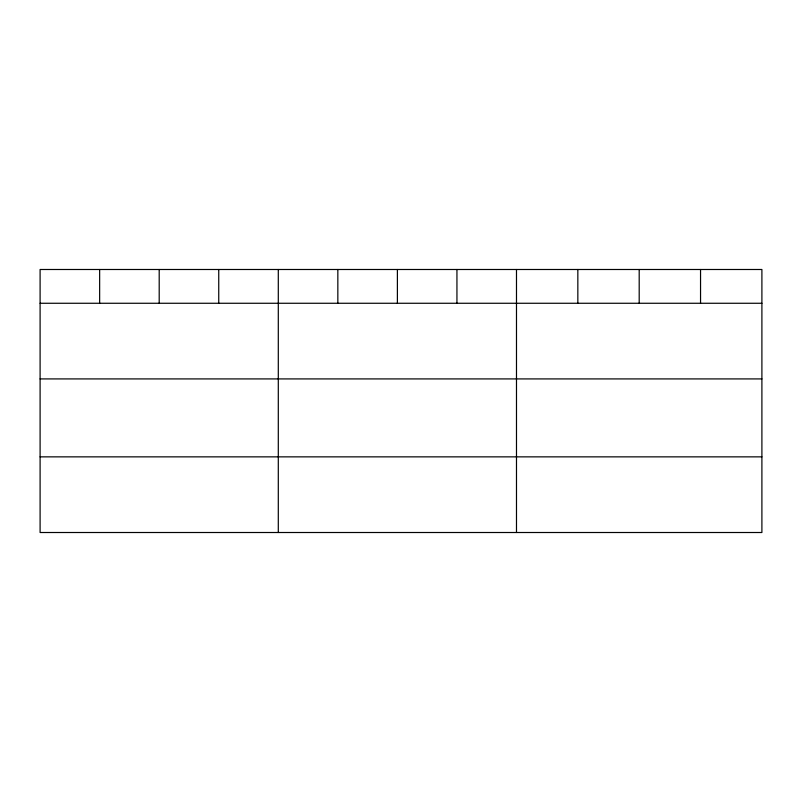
<?xml version="1.0" encoding="UTF-8"?>
<svg xmlns="http://www.w3.org/2000/svg" width="802" height="802" viewBox="0 0 802 802"><rect width="100%" height="100%" fill="white"/><g stroke="black" fill="none" stroke-linecap="round" stroke-linejoin="round"><path stroke-width="1.2" d="M761.9 303.266L761.9 532.508L40.1 532.508L40.1 269.492L761.9 269.492L761.9 303.266L40.1 303.266M40.1 378.915L761.9 378.915M40.1 456.859L761.9 456.859M700.547 269.492L700.547 303.266M639.194 269.492L639.194 303.266M577.841 269.492L577.841 303.266M516.488 269.492L516.488 532.508M456.94 269.492L456.94 303.266M397.391 269.492L397.391 303.266M337.842 269.492L337.842 303.266M278.294 269.492L278.294 532.508M218.745 269.492L218.745 303.266M159.197 269.492L159.197 303.266M99.648 269.492L99.648 303.266"/></g></svg>
